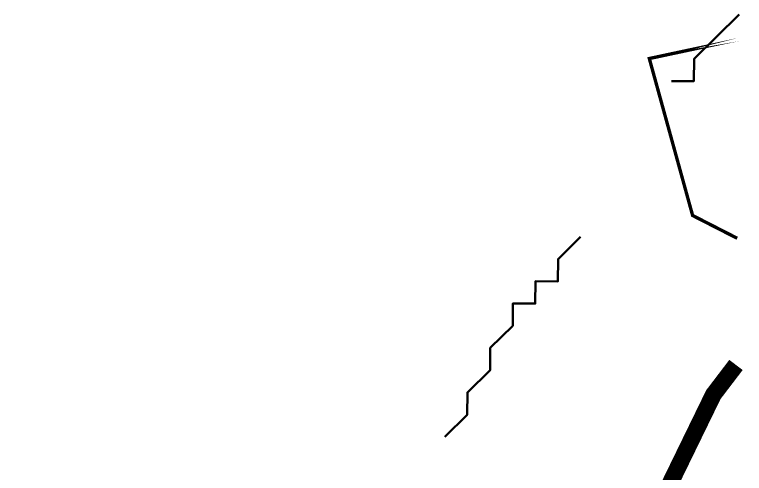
# Model space of a CAD drawing. Header units: metres. Extents: x 283055 to 288721, y 1996634 to 2005194.
# Drawn here: x 288180.2 to 288310.6, y 1997212.4 to 1997294.4 of the extents above; entities that cross this region are included whole.
import ezdxf

# ---------------------------------------------------------------- set-up
doc = ezdxf.new("R2010")
doc.units = ezdxf.units.M
for name, color, linetype in [('CRZ LINE FOR RIVER OR CREEK', 84, 'Continuous'), ('HAZARDS LINE', 1, 'Continuous'), ('SURVEY PLOT BOUNDARY', 35, 'Continuous')]:
    doc.layers.add(name, color=color, linetype=linetype)

# ---------------------------------------------------------------- blocks, each defined once
blk = doc.blocks.new('1651')
at = {"layer": 'CRZ LINE FOR RIVER OR CREEK', "lineweight": 50}
for points in [[(288297.61, 1997282.51), (288301.6, 1997282.47), (288301.64, 1997286.47), (288305.67, 1997290.43), (288309.7, 1997294.39)], [(288281.37, 1997254.67), (288277.34, 1997250.71), (288277.31, 1997246.72), (288273.31, 1997246.75), (288273.27, 1997242.75), (288269.28, 1997242.79), (288269.24, 1997238.79), (288265.21, 1997234.83), (288265.18, 1997230.84), (288261.14, 1997226.87), (288261.11, 1997222.88), (288257.08, 1997218.92)]]:
    blk.add_lwpolyline(points, dxfattribs=at)
at = {"layer": 'HAZARDS LINE', "lineweight": 18, "const_width": 3}
blk.add_lwpolyline([(288309.14, 1997231.78), (288305.1, 1997226.48), (288264.39, 1997142.91), (288252.22, 1997123.03), (288236.13, 1997111.18), (288175.3, 1997011.8), (288154.89, 1996964.01), (288094.48, 1996912.59), (288030.33, 1996889.18), (287950.2, 1996865.91)], dxfattribs=at)
at = {"layer": 'SURVEY PLOT BOUNDARY', "lineweight": 18, "const_width": 0.599}
blk.add_lwpolyline([(288309.66, 1997289.95), (288293.65, 1997286.54), (288301.39, 1997258.49), (288309.35, 1997254.42), (288301.39, 1997258.49), (288293.65, 1997286.54)], close=True, dxfattribs=at)

msp = doc.modelspace()

# ---------------------------------------------------------------- block references
msp.add_blockref('1651', (0, 0))

doc.saveas('drawing.dxf')
